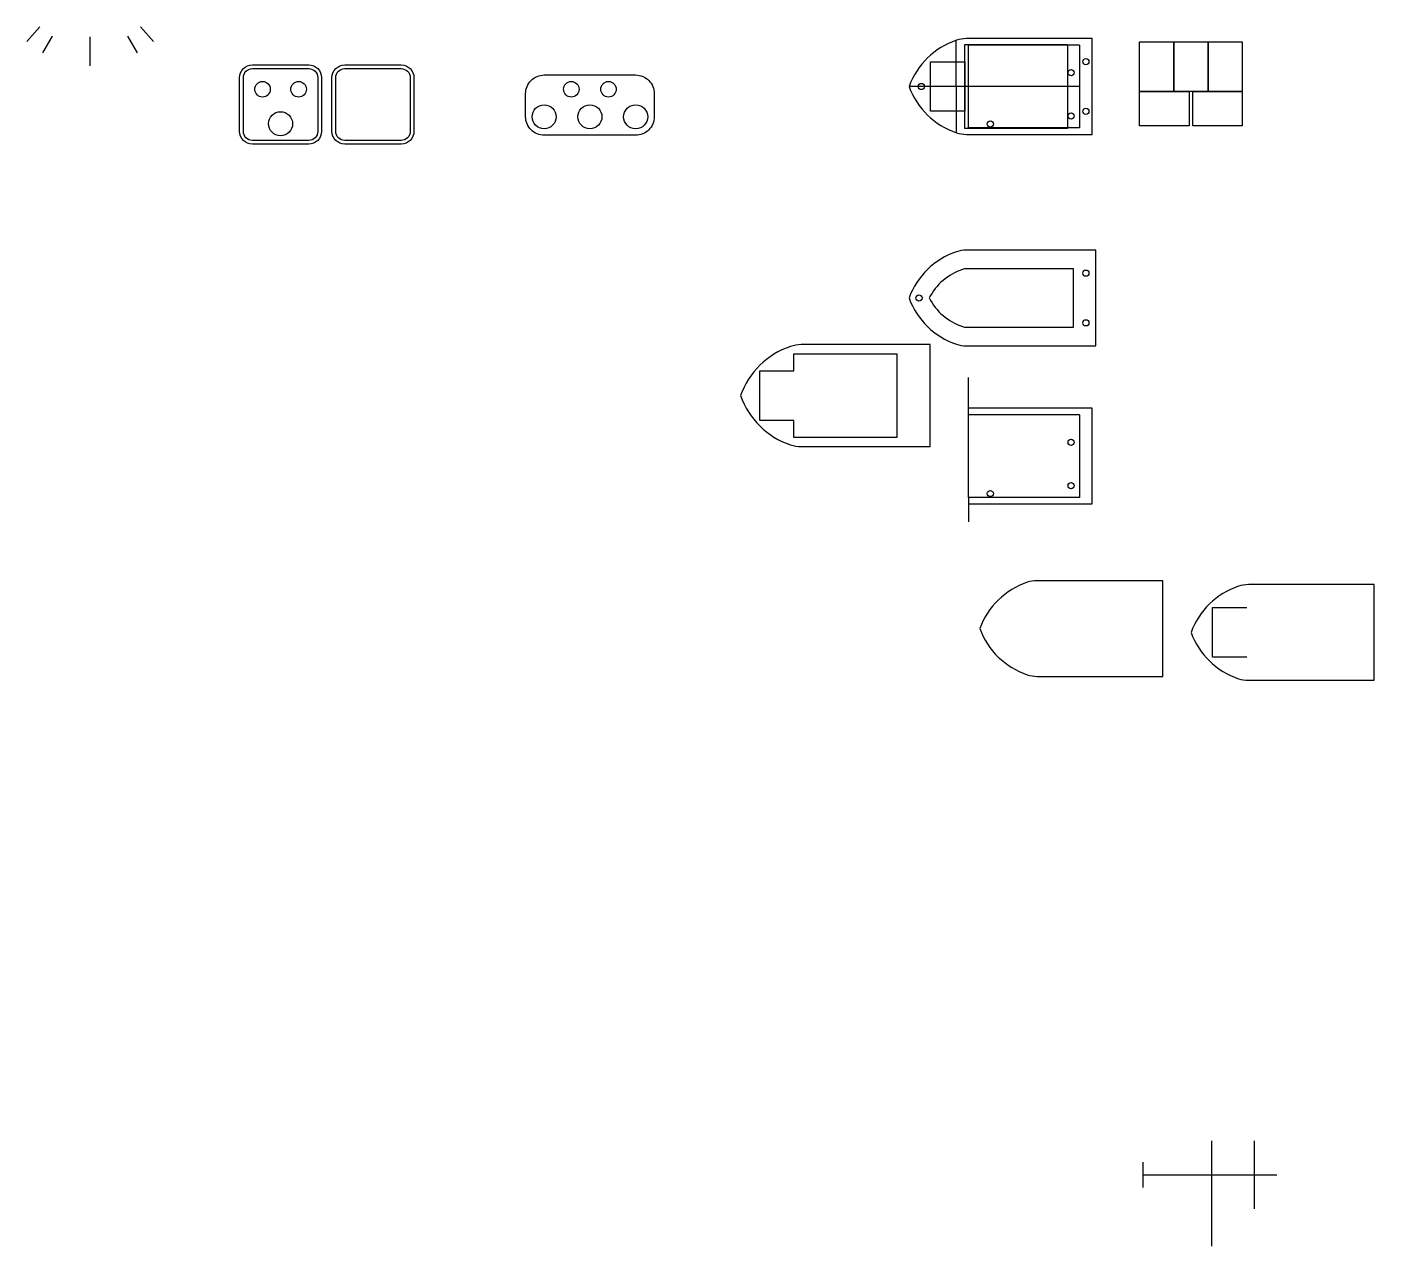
# Model space of a CAD drawing. Header units: millimetres. Extents: x 408 to 1276, y -404 to 382.
import ezdxf

# ---------------------------------------------------------------- set-up
doc = ezdxf.new("R2010")
doc.units = ezdxf.units.MM
doc.header["$MEASUREMENT"] = 0
doc.layers.add('(2D)Joint with stepper', color=7, linetype='Continuous', true_color=0xffa800)
doc.layers.add('Planet_Gears', color=7, linetype='Continuous', true_color=0x5b8ec3)

msp = doc.modelspace()

# ---------------------------------------------------------------- linework, layer by layer
at = {"layer": '(2D)Joint with stepper'}
for p, q in [((407.69, 372.45, 86.13), (416.06, 381.74, 86.13)), ((418, 364.95, 86.13), (424.26, 375.79, 86.13)), ((448.5, 362.78, 86.13), (448.5, 375.29, 86.13)), ((448.5, 362.78, 86.13), (448.5, 375.29, 86.13)), ((479, 364.95, 86.13), (472.75, 375.79, 86.13)), ((479, 364.95, 86.13), (472.75, 375.79, 86.13)), ((489.32, 372.45, 86.13), (480.95, 381.74, 86.13)), ((448.5, 356.78, 86.13), (448.5, 369.29, 86.13)), ((448.5, 356.78, 86.13), (448.5, 369.29, 86.13)), ((1006.86, 313.55), (1006.69, 373.1)), ((1086.29, 370.01), (1014.69, 370.01)), ((1014.69, 316.71), (1014.69, 370.01)), ((1086.29, 370.01), (1086.29, 316.71)), ((1086.29, 343.36), (976.29, 343.36)), ((1086.29, 316.71), (1014.69, 316.71)), ((1014.69, 131.79), (1014.69, 155.71)), ((1086.29, 131.79), (1014.69, 131.79)), ((1014.69, 78.49), (1014.69, 131.79)), ((1086.29, 131.79), (1086.29, 78.49)), ((1086.29, 78.49), (1014.69, 78.49)), ((1014.69, 78.49), (1014.69, 62.69)), ((1171.29, -336.16, 50.57), (1171.29, -404.06, 50.57)), ((1198.68, -336.16, 50.57), (1198.68, -380.16, 50.57)), ((1127.29, -366.38, 50.57), (1127.29, -349.94, 50.57)), ((1127.29, -358.16, 50.57), (1213.46, -358.16, 50.57))]:
    msp.add_line(p, q, dxfattribs=at)
at = {"layer": '(2D)Joint with stepper', "extrusion": (0.5, 0.866025, 6.12323e-17)}
msp.add_line((417.95, 370.86, 105.08), (417.95, 370.86, 90.33), dxfattribs=at)
at = {"layer": '(2D)Joint with stepper', "extrusion": (0.5, -0.866025, 6.12323e-17)}
msp.add_line((479.06, 370.86, 105.08), (479.06, 370.86, 90.33), dxfattribs=at)
at = {"layer": '(2D)Joint with stepper'}
for points in [[(1094.29, 316.71), (1094.29, 370.01), (1094.29, 374.21), (1090.09, 374.21), (1013.25, 374.21, 0.081418), (1006.86, 373.16, 0.227657), (976.29, 343.36, 0.227657), (1006.86, 313.55, 0.081418), (1013.25, 312.51), (1090.09, 312.51), (1094.29, 312.51)], [(597.59, 349.06), (597.59, 314.43, -0.414214), (589.37, 306.21), (552.99, 306.21, -0.414214), (544.77, 314.43), (544.77, 349.06, -0.414214), (552.99, 357.28), (589.37, 357.28, -0.414214)], [(657.15, 349.06), (657.15, 314.43, -0.414214), (648.93, 306.21), (612.55, 306.21, -0.414214), (604.33, 314.43), (604.33, 349.06, -0.414214), (612.55, 357.28), (648.93, 357.28, -0.414214)], [(595.17, 349.06), (595.17, 314.43, -0.414214), (589.37, 308.63), (552.99, 308.63, -0.414214), (547.19, 314.43), (547.19, 349.06, -0.414214), (552.99, 354.86), (589.37, 354.86, -0.414214)], [(654.73, 349.06), (654.73, 314.43, -0.414214), (648.93, 308.63), (612.55, 308.63, -0.414214), (606.75, 314.43), (606.75, 349.06, -0.414214), (612.55, 354.86), (648.93, 354.86, -0.414214)], [(1013.25, 176.18), (1090.09, 176.18), (1094.29, 176.18), (1096.71, 176.18), (1096.71, 180.38), (1096.71, 233.68), (1096.71, 237.88), (1094.29, 237.88), (1090.09, 237.88), (1013.25, 237.88, 0.081418), (1006.86, 236.83, 0.227657), (976.29, 207.03, 0.227657), (1006.86, 177.22, 0.081418)], [(1082.29, 188.18), (1082.29, 225.88), (1013.25, 225.88, 0.081418), (1010.69, 225.46, 0.196178), (989.35, 207.03, 0.196178), (1010.69, 188.6, 0.081418), (1013.25, 188.18)], [(989.88, 117.45), (989.88, 170.75), (989.88, 176.95), (983.68, 176.95), (906.84, 176.95, 0.081418), (899.82, 175.79, 0.231397), (867.76, 144.1, 0.231397), (899.82, 112.4, 0.081418), (906.84, 111.25), (983.68, 111.25), (989.88, 111.25)], [(1139.94, -32.68), (1139.94, 20.62), (1139.94, 24.82), (1135.74, 24.82), (1058.9, 24.82, 0.081418), (1052.52, 23.77, 0.227657), (1021.94, -6.03, 0.227657), (1052.52, -35.83, 0.081418), (1058.9, -36.88), (1135.74, -36.88), (1139.94, -36.88)], [(1276.07, -35.21), (1276.07, 18.09), (1276.07, 22.29), (1271.87, 22.29), (1195.03, 22.29, 0.081418), (1188.64, 21.25, 0.227657), (1158.07, -8.56, 0.227657), (1188.64, -38.36, 0.081418), (1195.03, -39.41), (1271.87, -39.41), (1276.07, -39.41)]]:
    msp.add_lwpolyline(points, format="xyb", close=True, dxfattribs=at)
msp.add_lwpolyline([(1014.69, 74.29), (1090.09, 74.29), (1094.29, 74.29), (1094.29, 78.49), (1094.29, 131.79), (1094.29, 135.99), (1090.09, 135.99), (1014.69, 135.99)], dxfattribs=at)
for centre, radius in [((1090.29, 359.36), 2), ((1080.79, 352.21), 2), ((559.57, 341.58), 5), ((582.79, 341.58), 5), ((758.58, 341.58), 5), ((782.58, 341.58), 5), ((984.29, 343.36), 2), ((741.08, 323.83), 7.75), ((770.58, 323.83), 7.75), ((770.58, 323.83), 7.75), ((800.08, 323.83), 7.75), ((571.18, 319.36), 7.75), ((1080.79, 324.31), 2), ((1090.29, 327.36), 2), ((1028.69, 319.21), 2), ((1090.29, 223.03), 2), ((982.71, 207.03), 2), ((1090.29, 191.03), 2), ((1080.79, 113.99), 2), ((1080.79, 86.09), 2), ((1028.69, 80.99), 2)]:
    msp.add_circle(centre, radius, dxfattribs=at)
at = {"layer": 'Planet_Gears'}
msp.add_line((407.69, 372.45, 90.33), (407.69, 372.45, 86.13), dxfattribs=at)
for points in [[(1012.21, 370.36), (1078.44, 370.36), (1078.44, 316.36), (1012.21, 316.36)], [(1146.92, 372.05), (1146.92, 340.05), (1124.92, 340.05), (1124.92, 372.05)], [(1169.03, 372.05), (1169.03, 340.05), (1147.03, 340.05), (1147.03, 372.05)], [(1191.15, 372.05), (1191.15, 340.05), (1169.15, 340.05), (1169.15, 372.05)], [(1012.21, 359.36), (1012.21, 327.36), (990.21, 327.36), (990.21, 359.36)], [(1124.92, 340.05), (1156.92, 340.05), (1156.92, 318.05), (1124.92, 318.05)], [(1159.15, 340.05), (1191.15, 340.05), (1191.15, 318.05), (1159.15, 318.05)]]:
    msp.add_lwpolyline(points, close=True, dxfattribs=at)
msp.add_lwpolyline([(741.13, 350.78), (800.03, 350.78, -0.414214), (812.03, 338.78), (812.03, 323.88, -0.414214), (800.03, 311.88), (741.13, 311.88, -0.414214), (729.13, 323.88), (729.13, 338.78, -0.414214)], format="xyb", close=True, dxfattribs=at)
for points in [[(902.13, 160.1), (902.13, 171.1), (968.36, 171.1), (968.36, 117.1), (902.13, 117.1), (902.13, 128.1)], [(902.13, 128.1), (880.13, 128.1), (880.13, 160.1), (902.13, 160.1)], [(1193.99, -24.56), (1171.99, -24.56), (1171.99, 7.44), (1193.99, 7.44)]]:
    msp.add_lwpolyline(points, dxfattribs=at)

doc.saveas('drawing.dxf')
